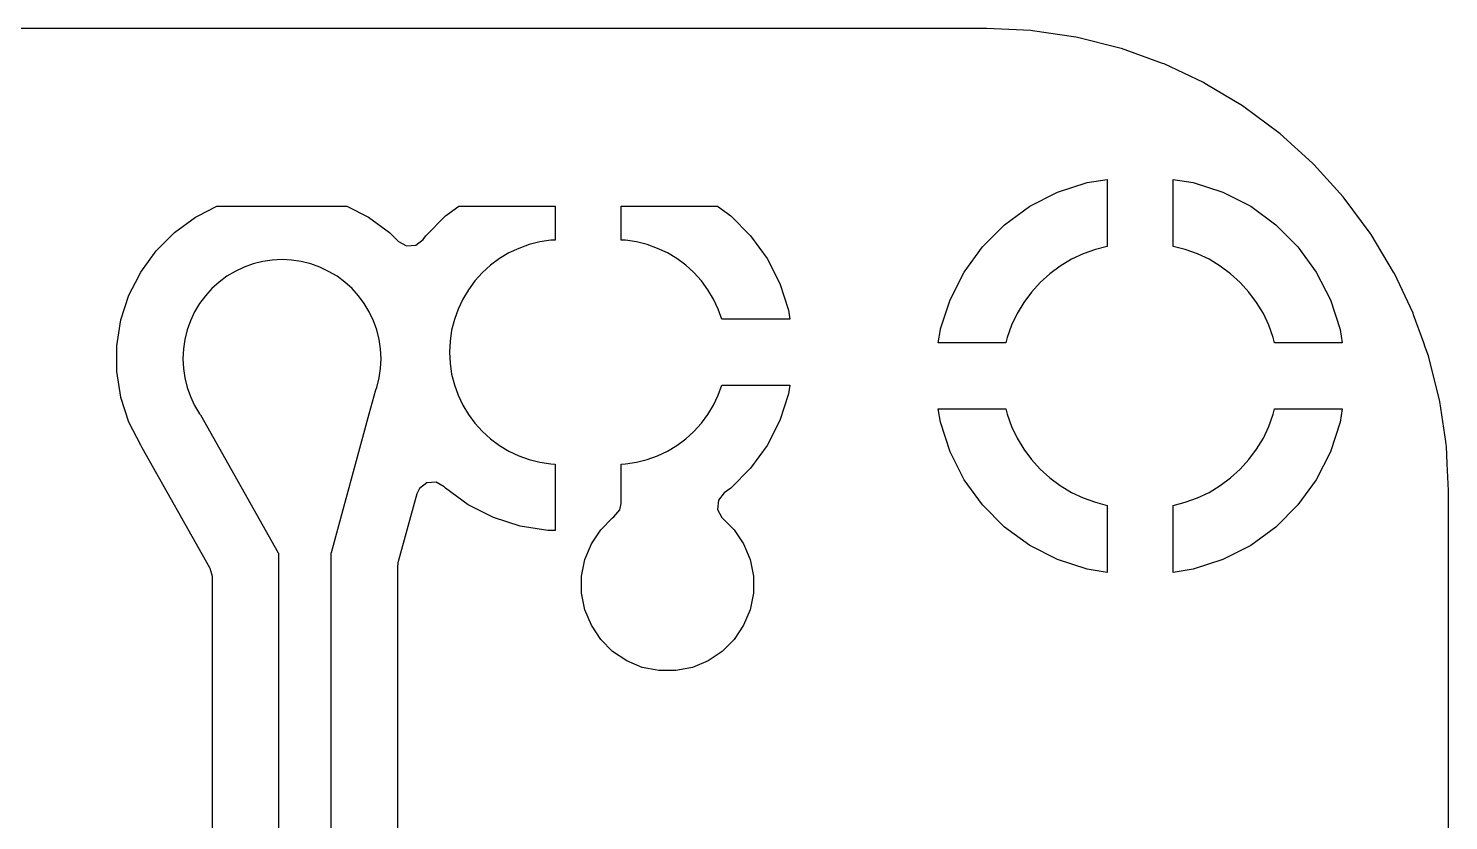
# Model space of a CAD drawing. Header units: metres. Extents: x 0.3 to 99.7, y 0.3 to 59.7.
# Drawn here: x 88.95 to 99.7, y 53.7 to 59.7 of the extents above; entities that cross this region are included whole.
import ezdxf

# ---------------------------------------------------------------- set-up
doc = ezdxf.new("R2010")
doc.units = ezdxf.units.M

msp = doc.modelspace()

# ---------------------------------------------------------------- linework, layer by layer
for points in [[(99.699, 56.197), (99.699, 56.203), (99.689, 56.405), (99.683, 56.537), (99.682, 56.549), (99.678, 56.573), (99.633, 56.877), (99.631, 56.889), (99.55, 57.21), (99.547, 57.222), (99.523, 57.288), (99.512, 57.32), (99.435, 57.533), (99.431, 57.545), (99.289, 57.844), (99.283, 57.855), (99.113, 58.139), (99.106, 58.149), (98.909, 58.415), (98.901, 58.425), (98.679, 58.67), (98.67, 58.679), (98.425, 58.901), (98.415, 58.909), (98.149, 59.106), (98.139, 59.113), (97.855, 59.283), (97.844, 59.289), (97.545, 59.431), (97.533, 59.435), (97.222, 59.547), (97.21, 59.55), (96.889, 59.631), (96.877, 59.633), (96.549, 59.682), (96.537, 59.683), (96.203, 59.699), (96.197, 59.699), (87.137, 59.699)], [(97.115, 58.05), (97.115, 58.05), (97.115, 58.05), (97.115, 58.05), (97.115, 58.05), (97.115, 58.05), (97.115, 58.05), (97.115, 58.05), (97.115, 58.05), (97.115, 58.05), (97.115, 58.05), (97.115, 58.05), (97.115, 58.05), (97.115, 58.05), (97.115, 58.05), (97.115, 58.05), (97.115, 58.05), (97.115, 58.05), (97.115, 58.05), (97.115, 58.05), (97.115, 58.05), (97.115, 58.05), (97.115, 58.05), (97.115, 58.05), (97.115, 58.05), (97.115, 58.05), (97.115, 58.05), (97.115, 58.05), (97.115, 58.05), (97.115, 58.05), (97.025, 58.027), (96.932, 57.994), (96.844, 57.952), (96.759, 57.901), (96.681, 57.843), (96.608, 57.777), (96.542, 57.704), (96.484, 57.626), (96.433, 57.541), (96.391, 57.453), (96.358, 57.36), (96.348, 57.32), (96.348, 57.32), (96.348, 57.32), (96.348, 57.32), (96.348, 57.32), (96.348, 57.32), (96.348, 57.32), (96.348, 57.32), (96.348, 57.32), (96.348, 57.32), (96.348, 57.32), (96.348, 57.32), (96.348, 57.32), (96.348, 57.32), (96.348, 57.32), (96.348, 57.32), (96.348, 57.32), (96.348, 57.32), (96.348, 57.32), (96.348, 57.32), (96.348, 57.32), (96.348, 57.32), (96.348, 57.32), (96.348, 57.32), (96.348, 57.32), (96.348, 57.32), (96.348, 57.32), (96.348, 57.32), (96.348, 57.32), (96.348, 57.32), (95.836, 57.32), (95.836, 57.32), (95.836, 57.32), (95.836, 57.32), (95.836, 57.32), (95.836, 57.32), (95.836, 57.32), (95.836, 57.32), (95.836, 57.32), (95.836, 57.32), (95.836, 57.32), (95.836, 57.32), (95.836, 57.32), (95.836, 57.32), (95.836, 57.32), (95.836, 57.32), (95.836, 57.32), (95.836, 57.32), (95.836, 57.32), (95.836, 57.32), (95.836, 57.32), (95.836, 57.32), (95.836, 57.32), (95.836, 57.32), (95.836, 57.32), (95.836, 57.32), (95.836, 57.32), (95.836, 57.32), (95.836, 57.32), (95.836, 57.32), (95.836, 57.32), (95.836, 57.32), (95.836, 57.32), (95.836, 57.32), (95.836, 57.32), (95.836, 57.32), (95.836, 57.32), (95.836, 57.32), (95.852, 57.421), (95.852, 57.421), (95.852, 57.421), (95.852, 57.421), (95.852, 57.421), (95.852, 57.421), (95.853, 57.425), (95.853, 57.425), (95.853, 57.425), (95.853, 57.425), (95.853, 57.425), (95.853, 57.425), (95.853, 57.425), (95.853, 57.425), (95.853, 57.425), (95.853, 57.425), (95.853, 57.425), (95.853, 57.425), (95.853, 57.425), (95.925, 57.646), (95.925, 57.646), (95.925, 57.646), (95.925, 57.646), (95.925, 57.646), (95.925, 57.646), (96.032, 57.856), (96.032, 57.856), (96.032, 57.856), (96.032, 57.856), (96.032, 57.856), (96.032, 57.856), (96.171, 58.047), (96.171, 58.047), (96.171, 58.047), (96.171, 58.047), (96.171, 58.047), (96.171, 58.047), (96.338, 58.214), (96.338, 58.214), (96.338, 58.214), (96.338, 58.214), (96.338, 58.214), (96.338, 58.214), (96.529, 58.353), (96.529, 58.353), (96.529, 58.353), (96.529, 58.353), (96.529, 58.353), (96.529, 58.353), (96.739, 58.46), (96.739, 58.46), (96.739, 58.46), (96.739, 58.46), (96.739, 58.46), (96.739, 58.46), (96.964, 58.533), (96.964, 58.533), (96.964, 58.533), (96.964, 58.533), (96.964, 58.533), (96.964, 58.533), (97.115, 58.557), (97.115, 58.557), (97.115, 58.557), (97.115, 58.557), (97.115, 58.557), (97.115, 58.557), (97.115, 58.557), (97.115, 58.557), (97.115, 58.557), (97.115, 58.557), (97.115, 58.557), (97.115, 58.557), (97.115, 58.557), (97.115, 58.557), (97.115, 58.557), (97.115, 58.557), (97.115, 58.557), (97.115, 58.557), (97.115, 58.557), (97.115, 58.557), (97.115, 58.557), (97.115, 58.557), (97.115, 58.557), (97.115, 58.557), (97.115, 58.557), (97.115, 58.557), (97.115, 58.557), (97.115, 58.557), (97.115, 58.557), (97.115, 58.557), (97.115, 58.557), (97.115, 58.557), (97.115, 58.557), (97.115, 58.557), (97.115, 58.557), (97.115, 58.557), (97.115, 58.557), (97.115, 58.557), (97.115, 58.05)], [(98.894, 57.32), (98.894, 57.32), (98.894, 57.32), (98.894, 57.32), (98.894, 57.32), (98.894, 57.32), (98.894, 57.32), (98.894, 57.32), (98.894, 57.32), (98.894, 57.32), (98.894, 57.32), (98.894, 57.32), (98.894, 57.32), (98.894, 57.32), (98.894, 57.32), (98.894, 57.32), (98.894, 57.32), (98.894, 57.32), (98.894, 57.32), (98.894, 57.32), (98.894, 57.32), (98.894, 57.32), (98.894, 57.32), (98.894, 57.32), (98.894, 57.32), (98.894, 57.32), (98.894, 57.32), (98.894, 57.32), (98.894, 57.32), (98.894, 57.32), (98.894, 57.32), (98.894, 57.32), (98.894, 57.32), (98.894, 57.32), (98.894, 57.32), (98.894, 57.32), (98.894, 57.32), (98.894, 57.32), (98.382, 57.32), (98.382, 57.32), (98.382, 57.32), (98.382, 57.32), (98.382, 57.32), (98.382, 57.32), (98.382, 57.32), (98.382, 57.32), (98.382, 57.32), (98.382, 57.32), (98.382, 57.32), (98.382, 57.32), (98.382, 57.32), (98.382, 57.32), (98.382, 57.32), (98.382, 57.32), (98.382, 57.32), (98.382, 57.32), (98.382, 57.32), (98.382, 57.32), (98.382, 57.32), (98.382, 57.32), (98.382, 57.32), (98.382, 57.32), (98.382, 57.32), (98.382, 57.32), (98.382, 57.32), (98.382, 57.32), (98.382, 57.32), (98.382, 57.32), (98.372, 57.36), (98.339, 57.453), (98.297, 57.541), (98.246, 57.626), (98.188, 57.704), (98.122, 57.777), (98.049, 57.843), (97.971, 57.901), (97.886, 57.952), (97.798, 57.994), (97.705, 58.027), (97.615, 58.05), (97.615, 58.05), (97.615, 58.05), (97.615, 58.05), (97.615, 58.05), (97.615, 58.05), (97.615, 58.05), (97.615, 58.05), (97.615, 58.05), (97.615, 58.05), (97.615, 58.05), (97.615, 58.05), (97.615, 58.05), (97.615, 58.05), (97.615, 58.05), (97.615, 58.05), (97.615, 58.05), (97.615, 58.05), (97.615, 58.05), (97.615, 58.05), (97.615, 58.05), (97.615, 58.05), (97.615, 58.05), (97.615, 58.05), (97.615, 58.05), (97.615, 58.05), (97.615, 58.05), (97.615, 58.05), (97.615, 58.05), (97.615, 58.05), (97.615, 58.557), (97.615, 58.557), (97.615, 58.557), (97.615, 58.557), (97.615, 58.557), (97.615, 58.557), (97.615, 58.557), (97.615, 58.557), (97.615, 58.557), (97.615, 58.557), (97.615, 58.557), (97.615, 58.557), (97.615, 58.557), (97.615, 58.557), (97.615, 58.557), (97.615, 58.557), (97.615, 58.557), (97.615, 58.557), (97.615, 58.557), (97.615, 58.557), (97.615, 58.557), (97.615, 58.557), (97.615, 58.557), (97.615, 58.557), (97.615, 58.557), (97.615, 58.557), (97.615, 58.557), (97.615, 58.557), (97.615, 58.557), (97.615, 58.557), (97.615, 58.557), (97.615, 58.557), (97.615, 58.557), (97.615, 58.557), (97.615, 58.557), (97.615, 58.557), (97.615, 58.557), (97.615, 58.557), (97.766, 58.533), (97.766, 58.533), (97.766, 58.533), (97.766, 58.533), (97.766, 58.533), (97.766, 58.533), (97.991, 58.46), (97.991, 58.46), (97.991, 58.46), (97.991, 58.46), (97.991, 58.46), (97.991, 58.46), (98.201, 58.353), (98.201, 58.353), (98.201, 58.353), (98.201, 58.353), (98.201, 58.353), (98.201, 58.353), (98.392, 58.214), (98.392, 58.214), (98.392, 58.214), (98.392, 58.214), (98.392, 58.214), (98.392, 58.214), (98.559, 58.047), (98.559, 58.047), (98.559, 58.047), (98.559, 58.047), (98.559, 58.047), (98.559, 58.047), (98.698, 57.856), (98.698, 57.856), (98.698, 57.856), (98.698, 57.856), (98.698, 57.856), (98.698, 57.856), (98.805, 57.646), (98.805, 57.646), (98.805, 57.646), (98.805, 57.646), (98.805, 57.646), (98.805, 57.646), (98.878, 57.421), (98.878, 57.421), (98.878, 57.421), (98.878, 57.421), (98.878, 57.421), (98.878, 57.421), (98.894, 57.32)], [(90.34, 50.621), (90.34, 55.551), (90.324, 55.612), (90.32, 55.618), (89.808, 56.525), (89.808, 56.525), (89.808, 56.525), (89.808, 56.525), (89.805, 56.531), (89.8, 56.54), (89.8, 56.54), (89.8, 56.54), (89.8, 56.54), (89.8, 56.54), (89.8, 56.54), (89.8, 56.54), (89.8, 56.54), (89.8, 56.54), (89.8, 56.54), (89.8, 56.54), (89.8, 56.54), (89.8, 56.54), (89.8, 56.54), (89.8, 56.54), (89.8, 56.54), (89.8, 56.54), (89.8, 56.54), (89.8, 56.54), (89.8, 56.54), (89.8, 56.54), (89.8, 56.54), (89.8, 56.54), (89.8, 56.54), (89.8, 56.54), (89.8, 56.54), (89.8, 56.54), (89.8, 56.54), (89.8, 56.54), (89.8, 56.54), (89.8, 56.54), (89.8, 56.54), (89.8, 56.54), (89.8, 56.54), (89.8, 56.54), (89.797, 56.545), (89.797, 56.545), (89.797, 56.545), (89.797, 56.545), (89.797, 56.545), (89.797, 56.545), (89.797, 56.545), (89.708, 56.72), (89.708, 56.72), (89.708, 56.72), (89.708, 56.72), (89.708, 56.72), (89.708, 56.72), (89.647, 56.907), (89.647, 56.907), (89.647, 56.907), (89.647, 56.907), (89.647, 56.907), (89.647, 56.907), (89.647, 56.908), (89.616, 57.102), (89.616, 57.102), (89.616, 57.102), (89.616, 57.102), (89.616, 57.102), (89.616, 57.102), (89.616, 57.298), (89.616, 57.298), (89.616, 57.298), (89.616, 57.298), (89.616, 57.298), (89.616, 57.298), (89.647, 57.493), (89.647, 57.493), (89.647, 57.493), (89.647, 57.493), (89.647, 57.493), (89.647, 57.493), (89.708, 57.68), (89.708, 57.68), (89.708, 57.68), (89.708, 57.68), (89.708, 57.68), (89.708, 57.68), (89.757, 57.776), (89.797, 57.855), (89.797, 57.855), (89.797, 57.855), (89.797, 57.855), (89.797, 57.855), (89.797, 57.855), (89.913, 58.015), (89.913, 58.015), (89.913, 58.015), (89.913, 58.015), (89.913, 58.015), (89.913, 58.015), (90.052, 58.154), (90.052, 58.154), (90.052, 58.154), (90.052, 58.154), (90.052, 58.154), (90.052, 58.154), (90.211, 58.27), (90.211, 58.27), (90.211, 58.27), (90.211, 58.27), (90.211, 58.27), (90.211, 58.27), (90.231, 58.28), (90.374, 58.353), (90.374, 58.353), (90.374, 58.353), (90.374, 58.353), (90.374, 58.353), (90.374, 58.353), (90.374, 58.353), (90.374, 58.353), (90.374, 58.353), (90.374, 58.353), (90.374, 58.353), (90.374, 58.353), (91.359, 58.353), (91.359, 58.353), (91.359, 58.353), (91.359, 58.353), (91.359, 58.353), (91.359, 58.353), (91.359, 58.353), (91.359, 58.353), (91.359, 58.353), (91.359, 58.353), (91.359, 58.353), (91.359, 58.353), (91.522, 58.27), (91.522, 58.27), (91.522, 58.27), (91.522, 58.27), (91.522, 58.27), (91.522, 58.27), (91.681, 58.154), (91.681, 58.154), (91.681, 58.154), (91.681, 58.154), (91.681, 58.154), (91.681, 58.154), (91.748, 58.088), (91.809, 58.054), (91.879, 58.059), (91.935, 58.101), (91.936, 58.102), (91.955, 58.129), (91.955, 58.129), (91.955, 58.129), (91.955, 58.129), (91.955, 58.129), (91.955, 58.129), (92.106, 58.28), (92.106, 58.28), (92.106, 58.28), (92.106, 58.28), (92.106, 58.28), (92.106, 58.28), (92.106, 58.28), (92.106, 58.28), (92.206, 58.353), (92.206, 58.353), (92.206, 58.353), (92.206, 58.353), (92.206, 58.353), (92.206, 58.353), (92.206, 58.353), (92.206, 58.353), (92.206, 58.353), (92.206, 58.353), (92.206, 58.353), (92.206, 58.353), (92.206, 58.353), (92.206, 58.353), (92.935, 58.353), (92.935, 58.353), (92.935, 58.353), (92.935, 58.353), (92.935, 58.353), (92.935, 58.353), (92.935, 58.353), (92.935, 58.353), (92.935, 58.353), (92.935, 58.353), (92.935, 58.353), (92.935, 58.353), (92.935, 58.353), (92.935, 58.353), (92.935, 58.353), (92.935, 58.353), (92.935, 58.353), (92.935, 58.353), (92.935, 58.353), (92.935, 58.353), (92.935, 58.353), (92.935, 58.353), (92.935, 58.353), (92.935, 58.353), (92.935, 58.353), (92.935, 58.353), (92.935, 58.353), (92.935, 58.353), (92.935, 58.353), (92.935, 58.353), (92.935, 58.353), (92.935, 58.353), (92.935, 58.353), (92.935, 58.353), (92.935, 58.098), (92.935, 58.098), (92.935, 58.098), (92.935, 58.098), (92.935, 58.098), (92.935, 58.098), (92.935, 58.098), (92.935, 58.098), (92.935, 58.098), (92.935, 58.098), (92.935, 58.098), (92.935, 58.098), (92.935, 58.098), (92.935, 58.098), (92.935, 58.098), (92.935, 58.098), (92.935, 58.098), (92.935, 58.098), (92.935, 58.098), (92.935, 58.098), (92.935, 58.098), (92.935, 58.098), (92.935, 58.098), (92.935, 58.098), (92.935, 58.098), (92.935, 58.098), (92.935, 58.098), (92.935, 58.098), (92.935, 58.098), (92.935, 58.098), (92.935, 58.098), (92.935, 58.098), (92.935, 58.098), (92.935, 58.098), (92.902, 58.096), (92.819, 58.084), (92.738, 58.063), (92.66, 58.035), (92.584, 58), (92.513, 57.957), (92.446, 57.907), (92.384, 57.851), (92.328, 57.789), (92.278, 57.722), (92.235, 57.651), (92.2, 57.575), (92.172, 57.497), (92.151, 57.416), (92.139, 57.333), (92.135, 57.25), (92.139, 57.167), (92.151, 57.084), (92.172, 57.003), (92.2, 56.925), (92.235, 56.849), (92.278, 56.778), (92.328, 56.711), (92.384, 56.649), (92.446, 56.593), (92.513, 56.543), (92.584, 56.5), (92.66, 56.465), (92.738, 56.437), (92.819, 56.416), (92.902, 56.404), (92.935, 56.402), (92.935, 56.402), (92.935, 56.402), (92.935, 56.402), (92.935, 56.402), (92.935, 56.402), (92.935, 56.402), (92.935, 56.402), (92.935, 56.402), (92.935, 56.402), (92.935, 56.402), (92.935, 56.402), (92.935, 56.402), (92.935, 56.402), (92.935, 56.402), (92.935, 56.402), (92.935, 56.402), (92.935, 56.402), (92.935, 56.402), (92.935, 56.402), (92.935, 56.402), (92.935, 56.402), (92.935, 56.402), (92.935, 56.402), (92.935, 56.402), (92.935, 56.402), (92.935, 56.402), (92.935, 56.402), (92.935, 56.402), (92.935, 56.402), (92.935, 56.402), (92.935, 56.402), (92.935, 56.402), (92.935, 56.402), (92.935, 55.9), (92.935, 55.9), (92.935, 55.9), (92.935, 55.9), (92.935, 55.9), (92.935, 55.9), (92.935, 55.9), (92.935, 55.9), (92.935, 55.9), (92.935, 55.9), (92.935, 55.9), (92.935, 55.9), (92.935, 55.9), (92.935, 55.9), (92.935, 55.9), (92.935, 55.9), (92.935, 55.9), (92.935, 55.9), (92.935, 55.9), (92.935, 55.9), (92.935, 55.9), (92.935, 55.9), (92.935, 55.9), (92.935, 55.9), (92.935, 55.9), (92.935, 55.9), (92.935, 55.9), (92.935, 55.9), (92.935, 55.9), (92.935, 55.9), (92.935, 55.9), (92.935, 55.9), (92.935, 55.9), (92.935, 55.9), (92.879, 55.9), (92.879, 55.9), (92.879, 55.9), (92.879, 55.9), (92.879, 55.9), (92.879, 55.9), (92.669, 55.933), (92.669, 55.933), (92.669, 55.933), (92.669, 55.933), (92.669, 55.933), (92.669, 55.933), (92.669, 55.933), (92.669, 55.933), (92.669, 55.933), (92.467, 55.999), (92.467, 55.999), (92.467, 55.999), (92.467, 55.999), (92.467, 55.999), (92.467, 55.999), (92.277, 56.095), (92.277, 56.095), (92.277, 56.095), (92.277, 56.095), (92.277, 56.095), (92.277, 56.095), (92.106, 56.22), (92.106, 56.22), (92.106, 56.22), (92.106, 56.22), (92.106, 56.22), (92.106, 56.22), (92.106, 56.22), (92.094, 56.231), (92.033, 56.265), (91.963, 56.26), (91.907, 56.218), (91.887, 56.176), (91.745, 55.656), (91.741, 55.623), (91.741, 49.069)], [(94.197, 57.5), (94.197, 57.5), (94.197, 57.5), (94.197, 57.5), (94.197, 57.5), (94.197, 57.5), (94.197, 57.5), (94.197, 57.5), (94.197, 57.5), (94.197, 57.5), (94.197, 57.5), (94.197, 57.5), (94.197, 57.5), (94.197, 57.5), (94.197, 57.5), (94.197, 57.5), (94.197, 57.5), (94.197, 57.5), (94.197, 57.5), (94.197, 57.5), (94.197, 57.5), (94.197, 57.5), (94.197, 57.5), (94.197, 57.5), (94.197, 57.5), (94.197, 57.5), (94.197, 57.5), (94.197, 57.5), (94.17, 57.575), (94.135, 57.651), (94.092, 57.722), (94.042, 57.789), (93.986, 57.851), (93.924, 57.907), (93.857, 57.957), (93.786, 58), (93.71, 58.035), (93.632, 58.063), (93.551, 58.084), (93.468, 58.096), (93.435, 58.098), (93.435, 58.098), (93.435, 58.098), (93.435, 58.098), (93.435, 58.098), (93.435, 58.098), (93.435, 58.098), (93.435, 58.098), (93.435, 58.098), (93.435, 58.098), (93.435, 58.098), (93.435, 58.098), (93.435, 58.098), (93.435, 58.098), (93.435, 58.098), (93.435, 58.098), (93.435, 58.098), (93.435, 58.098), (93.435, 58.098), (93.435, 58.098), (93.435, 58.098), (93.435, 58.098), (93.435, 58.098), (93.435, 58.098), (93.435, 58.098), (93.435, 58.098), (93.435, 58.098), (93.435, 58.098), (93.435, 58.098), (93.435, 58.098), (93.435, 58.098), (93.435, 58.098), (93.435, 58.098), (93.435, 58.098), (93.435, 58.353), (93.435, 58.353), (93.435, 58.353), (93.435, 58.353), (93.435, 58.353), (93.435, 58.353), (93.435, 58.353), (93.435, 58.353), (93.435, 58.353), (93.435, 58.353), (93.435, 58.353), (93.435, 58.353), (93.435, 58.353), (93.435, 58.353), (93.435, 58.353), (93.435, 58.353), (93.435, 58.353), (93.435, 58.353), (93.435, 58.353), (93.435, 58.353), (93.435, 58.353), (93.435, 58.353), (93.435, 58.353), (93.435, 58.353), (93.435, 58.353), (93.435, 58.353), (93.435, 58.353), (93.435, 58.353), (93.435, 58.353), (93.435, 58.353), (93.435, 58.353), (93.435, 58.353), (93.435, 58.353), (93.435, 58.353), (94.164, 58.353), (94.164, 58.353), (94.164, 58.353), (94.164, 58.353), (94.164, 58.353), (94.164, 58.353), (94.164, 58.353), (94.164, 58.353), (94.164, 58.353), (94.164, 58.353), (94.164, 58.353), (94.164, 58.353), (94.164, 58.353), (94.164, 58.353), (94.264, 58.28), (94.264, 58.28), (94.264, 58.28), (94.264, 58.28), (94.264, 58.28), (94.264, 58.28), (94.264, 58.28), (94.264, 58.28), (94.415, 58.129), (94.415, 58.129), (94.415, 58.129), (94.415, 58.129), (94.415, 58.129), (94.415, 58.129), (94.415, 58.129), (94.415, 58.129), (94.54, 57.958), (94.54, 57.958), (94.54, 57.958), (94.54, 57.958), (94.54, 57.958), (94.54, 57.958), (94.636, 57.768), (94.636, 57.768), (94.636, 57.768), (94.636, 57.768), (94.636, 57.768), (94.636, 57.768), (94.702, 57.566), (94.702, 57.566), (94.702, 57.566), (94.702, 57.566), (94.702, 57.566), (94.702, 57.566), (94.702, 57.566), (94.702, 57.566), (94.702, 57.566), (94.712, 57.5), (94.712, 57.5), (94.712, 57.5), (94.712, 57.5), (94.712, 57.5), (94.712, 57.5), (94.712, 57.5), (94.712, 57.5), (94.712, 57.5), (94.712, 57.5), (94.712, 57.5), (94.712, 57.5), (94.712, 57.5), (94.712, 57.5), (94.712, 57.5), (94.712, 57.5), (94.712, 57.5), (94.712, 57.5), (94.712, 57.5), (94.712, 57.5), (94.712, 57.5), (94.712, 57.5), (94.712, 57.5), (94.712, 57.5), (94.712, 57.5), (94.712, 57.5), (94.712, 57.5), (94.712, 57.5), (94.712, 57.5), (94.712, 57.5), (94.712, 57.5), (94.712, 57.5), (94.712, 57.5), (94.712, 57.5), (94.712, 57.5), (94.712, 57.5), (94.712, 57.5), (94.712, 57.5), (94.197, 57.5)], [(91.24, 48.932), (91.24, 55.73), (91.24, 55.73), (91.24, 55.73), (91.24, 55.73), (91.24, 55.73), (91.24, 55.73), (91.24, 55.73), (91.24, 55.73), (91.24, 55.73), (91.24, 55.73), (91.24, 55.73), (91.24, 55.73), (91.242, 55.734), (91.528, 56.782), (91.578, 56.963), (91.578, 56.963), (91.578, 56.963), (91.578, 56.963), (91.585, 56.982), (91.602, 57.054), (91.613, 57.126), (91.617, 57.2), (91.613, 57.274), (91.602, 57.346), (91.585, 57.418), (91.56, 57.487), (91.528, 57.554), (91.49, 57.617), (91.447, 57.676), (91.397, 57.73), (91.343, 57.78), (91.284, 57.824), (91.22, 57.861), (91.154, 57.893), (91.085, 57.918), (91.013, 57.936), (90.94, 57.946), (90.867, 57.95), (90.793, 57.946), (90.721, 57.936), (90.649, 57.918), (90.58, 57.893), (90.513, 57.861), (90.45, 57.824), (90.391, 57.78), (90.336, 57.73), (90.287, 57.676), (90.243, 57.617), (90.205, 57.554), (90.174, 57.487), (90.149, 57.418), (90.131, 57.346), (90.12, 57.274), (90.117, 57.2), (90.12, 57.126), (90.131, 57.054), (90.149, 56.982), (90.174, 56.913), (90.205, 56.846), (90.243, 56.783), (90.248, 56.777), (90.248, 56.777), (90.248, 56.777), (90.248, 56.777), (90.248, 56.777), (90.248, 56.777), (90.248, 56.777), (90.248, 56.777), (90.248, 56.777), (90.248, 56.777), (90.248, 56.777), (90.248, 56.777), (90.249, 56.774), (90.837, 55.731), (90.84, 55.729), (90.84, 55.729), (90.84, 55.729), (90.84, 55.729), (90.84, 55.729), (90.84, 55.729), (90.84, 55.729), (90.84, 55.729), (90.84, 55.729), (90.84, 55.729), (90.84, 55.729), (90.84, 55.729), (90.84, 55.729), (90.84, 55.729), (90.84, 55.729), (90.84, 55.729), (90.84, 55.729), (90.84, 55.729), (90.84, 55.729), (90.84, 55.729), (90.84, 48.933)], [(94.436, 55.426), (94.436, 55.426), (94.436, 55.426), (94.436, 55.426), (94.436, 55.426), (94.436, 55.426), (94.436, 55.426), (94.436, 55.426), (94.436, 55.426), (94.436, 55.426), (94.436, 55.426), (94.436, 55.426), (94.436, 55.426), (94.436, 55.426), (94.436, 55.426), (94.436, 55.426), (94.436, 55.426), (94.436, 55.426), (94.436, 55.426), (94.436, 55.426), (94.436, 55.426), (94.436, 55.426), (94.436, 55.426), (94.436, 55.426), (94.436, 55.426), (94.436, 55.426), (94.436, 55.426), (94.436, 55.426), (94.436, 55.426), (94.436, 55.426), (94.436, 55.426), (94.436, 55.426), (94.436, 55.426), (94.436, 55.426), (94.436, 55.426), (94.436, 55.426), (94.436, 55.426), (94.436, 55.426), (94.436, 55.426), (94.411, 55.3), (94.411, 55.3), (94.411, 55.3), (94.411, 55.3), (94.411, 55.3), (94.411, 55.3), (94.411, 55.3), (94.411, 55.3), (94.361, 55.182), (94.361, 55.182), (94.361, 55.182), (94.361, 55.182), (94.361, 55.182), (94.361, 55.182), (94.361, 55.182), (94.361, 55.182), (94.29, 55.075), (94.29, 55.075), (94.29, 55.075), (94.29, 55.075), (94.29, 55.075), (94.29, 55.075), (94.29, 55.075), (94.29, 55.075), (94.2, 54.985), (94.2, 54.985), (94.2, 54.985), (94.2, 54.985), (94.2, 54.985), (94.2, 54.985), (94.2, 54.985), (94.2, 54.985), (94.093, 54.914), (94.093, 54.914), (94.093, 54.914), (94.093, 54.914), (94.093, 54.914), (94.093, 54.914), (94.093, 54.914), (94.093, 54.914), (94.093, 54.914), (94.093, 54.914), (94.093, 54.914), (94.093, 54.914), (94.093, 54.914), (94.093, 54.914), (94.093, 54.914), (93.975, 54.864), (93.975, 54.864), (93.975, 54.864), (93.975, 54.864), (93.975, 54.864), (93.975, 54.864), (93.975, 54.864), (93.975, 54.864), (93.975, 54.864), (93.975, 54.864), (93.975, 54.864), (93.975, 54.864), (93.975, 54.864), (93.975, 54.864), (93.975, 54.864), (93.975, 54.864), (93.975, 54.864), (93.975, 54.864), (93.975, 54.864), (93.975, 54.864), (93.975, 54.864), (93.975, 54.864), (93.975, 54.864), (93.975, 54.864), (93.975, 54.864), (93.849, 54.839), (93.849, 54.839), (93.849, 54.839), (93.849, 54.839), (93.849, 54.839), (93.849, 54.839), (93.721, 54.839), (93.721, 54.839), (93.721, 54.839), (93.721, 54.839), (93.721, 54.839), (93.721, 54.839), (93.636, 54.856), (93.595, 54.864), (93.595, 54.864), (93.595, 54.864), (93.595, 54.864), (93.595, 54.864), (93.595, 54.864), (93.477, 54.914), (93.477, 54.914), (93.477, 54.914), (93.477, 54.914), (93.477, 54.914), (93.477, 54.914), (93.37, 54.985), (93.37, 54.985), (93.37, 54.985), (93.37, 54.985), (93.37, 54.985), (93.37, 54.985), (93.28, 55.075), (93.28, 55.075), (93.28, 55.075), (93.28, 55.075), (93.28, 55.075), (93.28, 55.075), (93.209, 55.182), (93.209, 55.182), (93.209, 55.182), (93.209, 55.182), (93.209, 55.182), (93.209, 55.182), (93.159, 55.3), (93.159, 55.3), (93.159, 55.3), (93.159, 55.3), (93.159, 55.3), (93.159, 55.3), (93.134, 55.426), (93.134, 55.426), (93.134, 55.426), (93.134, 55.426), (93.134, 55.426), (93.134, 55.426), (93.134, 55.554), (93.134, 55.554), (93.134, 55.554), (93.134, 55.554), (93.134, 55.554), (93.134, 55.554), (93.159, 55.68), (93.159, 55.68), (93.159, 55.68), (93.159, 55.68), (93.159, 55.68), (93.159, 55.68), (93.159, 55.68), (93.159, 55.68), (93.159, 55.68), (93.159, 55.68), (93.159, 55.68), (93.159, 55.68), (93.159, 55.68), (93.159, 55.68), (93.159, 55.68), (93.159, 55.68), (93.159, 55.68), (93.159, 55.68), (93.159, 55.68), (93.159, 55.68), (93.159, 55.68), (93.159, 55.68), (93.159, 55.68), (93.159, 55.68), (93.159, 55.68), (93.209, 55.798), (93.209, 55.798), (93.209, 55.798), (93.209, 55.798), (93.209, 55.798), (93.209, 55.798), (93.209, 55.798), (93.209, 55.798), (93.209, 55.798), (93.209, 55.798), (93.209, 55.798), (93.209, 55.798), (93.209, 55.798), (93.209, 55.798), (93.209, 55.798), (93.28, 55.905), (93.28, 55.905), (93.28, 55.905), (93.28, 55.905), (93.28, 55.905), (93.28, 55.905), (93.28, 55.905), (93.28, 55.905), (93.37, 55.995), (93.37, 55.995), (93.37, 55.995), (93.37, 55.995), (93.37, 55.995), (93.37, 55.995), (93.37, 55.995), (93.37, 55.995), (93.38, 56.002), (93.425, 56.055), (93.435, 56.105), (93.435, 56.402), (93.435, 56.402), (93.435, 56.402), (93.435, 56.402), (93.435, 56.402), (93.435, 56.402), (93.435, 56.402), (93.435, 56.402), (93.435, 56.402), (93.435, 56.402), (93.435, 56.402), (93.435, 56.402), (93.435, 56.402), (93.435, 56.402), (93.435, 56.402), (93.435, 56.402), (93.435, 56.402), (93.435, 56.402), (93.435, 56.402), (93.435, 56.402), (93.435, 56.402), (93.435, 56.402), (93.435, 56.402), (93.435, 56.402), (93.435, 56.402), (93.435, 56.402), (93.435, 56.402), (93.435, 56.402), (93.435, 56.402), (93.435, 56.402), (93.435, 56.402), (93.435, 56.402), (93.435, 56.402), (93.435, 56.402), (93.468, 56.404), (93.551, 56.416), (93.632, 56.437), (93.71, 56.465), (93.786, 56.5), (93.857, 56.543), (93.924, 56.593), (93.986, 56.649), (94.042, 56.711), (94.092, 56.778), (94.135, 56.849), (94.17, 56.925), (94.197, 57), (94.197, 57), (94.197, 57), (94.197, 57), (94.197, 57), (94.197, 57), (94.197, 57), (94.197, 57), (94.197, 57), (94.197, 57), (94.197, 57), (94.197, 57), (94.197, 57), (94.197, 57), (94.197, 57), (94.197, 57), (94.197, 57), (94.197, 57), (94.197, 57), (94.197, 57), (94.197, 57), (94.197, 57), (94.197, 57), (94.197, 57), (94.197, 57), (94.197, 57), (94.197, 57), (94.197, 57), (94.712, 57), (94.712, 57), (94.712, 57), (94.712, 57), (94.712, 57), (94.712, 57), (94.712, 57), (94.712, 57), (94.712, 57), (94.712, 57), (94.712, 57), (94.712, 57), (94.712, 57), (94.712, 57), (94.712, 57), (94.712, 57), (94.712, 57), (94.712, 57), (94.712, 57), (94.712, 57), (94.712, 57), (94.712, 57), (94.712, 57), (94.712, 57), (94.712, 57), (94.712, 57), (94.712, 57), (94.712, 57), (94.712, 57), (94.712, 57), (94.712, 57), (94.712, 57), (94.712, 57), (94.712, 57), (94.712, 57), (94.712, 57), (94.712, 57), (94.712, 57), (94.702, 56.934), (94.702, 56.934), (94.702, 56.934), (94.702, 56.934), (94.702, 56.934), (94.702, 56.934), (94.702, 56.934), (94.702, 56.934), (94.702, 56.934), (94.636, 56.732), (94.636, 56.732), (94.636, 56.732), (94.636, 56.732), (94.636, 56.732), (94.636, 56.732), (94.54, 56.542), (94.54, 56.542), (94.54, 56.542), (94.54, 56.542), (94.54, 56.542), (94.54, 56.542), (94.415, 56.371), (94.415, 56.371), (94.415, 56.371), (94.415, 56.371), (94.415, 56.371), (94.415, 56.371), (94.415, 56.371), (94.415, 56.371), (94.264, 56.22), (94.264, 56.22), (94.264, 56.22), (94.264, 56.22), (94.264, 56.22), (94.264, 56.22), (94.214, 56.184), (94.171, 56.128), (94.165, 56.059), (94.198, 55.997), (94.199, 55.996), (94.29, 55.905), (94.29, 55.905), (94.29, 55.905), (94.29, 55.905), (94.29, 55.905), (94.29, 55.905), (94.361, 55.798), (94.361, 55.798), (94.361, 55.798), (94.361, 55.798), (94.361, 55.798), (94.361, 55.798), (94.361, 55.798), (94.361, 55.798), (94.411, 55.68), (94.411, 55.68), (94.411, 55.68), (94.411, 55.68), (94.411, 55.68), (94.411, 55.68), (94.411, 55.68), (94.411, 55.68), (94.436, 55.554), (94.436, 55.554), (94.436, 55.554), (94.436, 55.554), (94.436, 55.554), (94.436, 55.554), (94.436, 55.426)], [(96.964, 55.607), (96.964, 55.607), (96.739, 55.68), (96.739, 55.68), (96.739, 55.68), (96.739, 55.68), (96.739, 55.68), (96.739, 55.68), (96.529, 55.787), (96.529, 55.787), (96.529, 55.787), (96.529, 55.787), (96.529, 55.787), (96.529, 55.787), (96.338, 55.926), (96.338, 55.926), (96.338, 55.926), (96.338, 55.926), (96.338, 55.926), (96.338, 55.926), (96.171, 56.093), (96.171, 56.093), (96.171, 56.093), (96.171, 56.093), (96.171, 56.093), (96.171, 56.093), (96.032, 56.284), (96.032, 56.284), (96.032, 56.284), (96.032, 56.284), (96.032, 56.284), (96.032, 56.284), (95.925, 56.494), (95.925, 56.494), (95.925, 56.494), (95.925, 56.494), (95.925, 56.494), (95.925, 56.494), (95.852, 56.719), (95.852, 56.719), (95.852, 56.719), (95.852, 56.719), (95.852, 56.719), (95.852, 56.719), (95.836, 56.82), (95.836, 56.82), (95.836, 56.82), (95.836, 56.82), (95.836, 56.82), (95.836, 56.82), (95.836, 56.82), (95.836, 56.82), (95.836, 56.82), (95.836, 56.82), (95.836, 56.82), (95.836, 56.82), (95.836, 56.82), (95.836, 56.82), (95.836, 56.82), (95.836, 56.82), (95.836, 56.82), (95.836, 56.82), (95.836, 56.82), (95.836, 56.82), (95.836, 56.82), (95.836, 56.82), (95.836, 56.82), (95.836, 56.82), (95.836, 56.82), (95.836, 56.82), (95.836, 56.82), (95.836, 56.82), (95.836, 56.82), (95.836, 56.82), (95.836, 56.82), (95.836, 56.82), (95.836, 56.82), (95.836, 56.82), (95.836, 56.82), (95.836, 56.82), (95.836, 56.82), (95.836, 56.82), (96.348, 56.82), (96.348, 56.82), (96.348, 56.82), (96.348, 56.82), (96.348, 56.82), (96.348, 56.82), (96.348, 56.82), (96.348, 56.82), (96.348, 56.82), (96.348, 56.82), (96.348, 56.82), (96.348, 56.82), (96.348, 56.82), (96.348, 56.82), (96.348, 56.82), (96.348, 56.82), (96.348, 56.82), (96.348, 56.82), (96.348, 56.82), (96.348, 56.82), (96.348, 56.82), (96.348, 56.82), (96.348, 56.82), (96.348, 56.82), (96.348, 56.82), (96.348, 56.82), (96.348, 56.82), (96.348, 56.82), (96.348, 56.82), (96.348, 56.82), (96.358, 56.78), (96.391, 56.687), (96.433, 56.599), (96.484, 56.514), (96.542, 56.436), (96.608, 56.363), (96.681, 56.297), (96.759, 56.239), (96.844, 56.188), (96.932, 56.146), (97.025, 56.113), (97.115, 56.09), (97.115, 56.09), (97.115, 56.09), (97.115, 56.09), (97.115, 56.09), (97.115, 56.09), (97.115, 56.09), (97.115, 56.09), (97.115, 56.09), (97.115, 56.09), (97.115, 56.09), (97.115, 56.09), (97.115, 56.09), (97.115, 56.09), (97.115, 56.09), (97.115, 56.09), (97.115, 56.09), (97.115, 56.09), (97.115, 56.09), (97.115, 56.09), (97.115, 56.09), (97.115, 56.09), (97.115, 56.09), (97.115, 56.09), (97.115, 56.09), (97.115, 56.09), (97.115, 56.09), (97.115, 56.09), (97.115, 56.09), (97.115, 56.09), (97.115, 55.583), (97.115, 55.583), (97.115, 55.583), (97.115, 55.583), (97.115, 55.583), (97.115, 55.583), (97.115, 55.583), (97.115, 55.583), (97.115, 55.583), (97.115, 55.583), (97.115, 55.583), (97.115, 55.583), (97.115, 55.583), (97.115, 55.583), (97.115, 55.583), (97.115, 55.583), (97.115, 55.583), (97.115, 55.583), (97.115, 55.583), (97.115, 55.583), (97.115, 55.583), (97.115, 55.583), (97.115, 55.583), (97.115, 55.583), (97.115, 55.583), (97.115, 55.583), (97.115, 55.583), (97.115, 55.583), (97.115, 55.583), (97.115, 55.583), (97.115, 55.583), (97.115, 55.583), (97.115, 55.583), (97.115, 55.583), (97.115, 55.583), (97.115, 55.583), (97.115, 55.583), (97.115, 55.583), (96.964, 55.607), (96.964, 55.607), (96.964, 55.607), (96.964, 55.607), (96.964, 55.607), (96.964, 55.607), (96.964, 55.607)], [(97.766, 55.607), (97.766, 55.607), (97.766, 55.607), (97.766, 55.607), (97.766, 55.607), (97.766, 55.607), (97.766, 55.607), (97.615, 55.583), (97.615, 55.583), (97.615, 55.583), (97.615, 55.583), (97.615, 55.583), (97.615, 55.583), (97.615, 55.583), (97.615, 55.583), (97.615, 55.583), (97.615, 55.583), (97.615, 55.583), (97.615, 55.583), (97.615, 55.583), (97.615, 55.583), (97.615, 55.583), (97.615, 55.583), (97.615, 55.583), (97.615, 55.583), (97.615, 55.583), (97.615, 55.583), (97.615, 55.583), (97.615, 55.583), (97.615, 55.583), (97.615, 55.583), (97.615, 55.583), (97.615, 55.583), (97.615, 55.583), (97.615, 55.583), (97.615, 55.583), (97.615, 55.583), (97.615, 55.583), (97.615, 55.583), (97.615, 55.583), (97.615, 55.583), (97.615, 55.583), (97.615, 55.583), (97.615, 55.583), (97.615, 55.583), (97.615, 56.09), (97.615, 56.09), (97.615, 56.09), (97.615, 56.09), (97.615, 56.09), (97.615, 56.09), (97.615, 56.09), (97.615, 56.09), (97.615, 56.09), (97.615, 56.09), (97.615, 56.09), (97.615, 56.09), (97.615, 56.09), (97.615, 56.09), (97.615, 56.09), (97.615, 56.09), (97.615, 56.09), (97.615, 56.09), (97.615, 56.09), (97.615, 56.09), (97.615, 56.09), (97.615, 56.09), (97.615, 56.09), (97.615, 56.09), (97.615, 56.09), (97.615, 56.09), (97.615, 56.09), (97.615, 56.09), (97.615, 56.09), (97.615, 56.09), (97.705, 56.113), (97.798, 56.146), (97.886, 56.188), (97.971, 56.239), (98.049, 56.297), (98.122, 56.363), (98.188, 56.436), (98.246, 56.514), (98.297, 56.599), (98.339, 56.687), (98.372, 56.78), (98.382, 56.82), (98.382, 56.82), (98.382, 56.82), (98.382, 56.82), (98.382, 56.82), (98.382, 56.82), (98.382, 56.82), (98.382, 56.82), (98.382, 56.82), (98.382, 56.82), (98.382, 56.82), (98.382, 56.82), (98.382, 56.82), (98.382, 56.82), (98.382, 56.82), (98.382, 56.82), (98.382, 56.82), (98.382, 56.82), (98.382, 56.82), (98.382, 56.82), (98.382, 56.82), (98.382, 56.82), (98.382, 56.82), (98.382, 56.82), (98.382, 56.82), (98.382, 56.82), (98.382, 56.82), (98.382, 56.82), (98.382, 56.82), (98.382, 56.82), (98.894, 56.82), (98.894, 56.82), (98.894, 56.82), (98.894, 56.82), (98.894, 56.82), (98.894, 56.82), (98.894, 56.82), (98.894, 56.82), (98.894, 56.82), (98.894, 56.82), (98.894, 56.82), (98.894, 56.82), (98.894, 56.82), (98.894, 56.82), (98.894, 56.82), (98.894, 56.82), (98.894, 56.82), (98.894, 56.82), (98.894, 56.82), (98.894, 56.82), (98.894, 56.82), (98.894, 56.82), (98.894, 56.82), (98.894, 56.82), (98.894, 56.82), (98.894, 56.82), (98.894, 56.82), (98.894, 56.82), (98.894, 56.82), (98.894, 56.82), (98.894, 56.82), (98.894, 56.82), (98.894, 56.82), (98.894, 56.82), (98.894, 56.82), (98.894, 56.82), (98.894, 56.82), (98.894, 56.82), (98.878, 56.719), (98.878, 56.719), (98.878, 56.719), (98.878, 56.719), (98.878, 56.719), (98.878, 56.719), (98.805, 56.494), (98.805, 56.494), (98.805, 56.494), (98.805, 56.494), (98.805, 56.494), (98.805, 56.494), (98.698, 56.284), (98.698, 56.284), (98.698, 56.284), (98.698, 56.284), (98.698, 56.284), (98.698, 56.284), (98.559, 56.093), (98.559, 56.093), (98.559, 56.093), (98.559, 56.093), (98.559, 56.093), (98.559, 56.093), (98.392, 55.926), (98.392, 55.926), (98.392, 55.926), (98.392, 55.926), (98.392, 55.926), (98.392, 55.926), (98.201, 55.787), (98.201, 55.787), (98.201, 55.787), (98.201, 55.787), (98.201, 55.787), (98.201, 55.787), (97.991, 55.68), (97.991, 55.68), (97.991, 55.68), (97.991, 55.68), (97.991, 55.68), (97.991, 55.68), (97.766, 55.607), (97.766, 55.607)], [(99.699, 3.803), (99.699, 56.197)]]:
    msp.add_lwpolyline(points)

doc.saveas('drawing.dxf')
